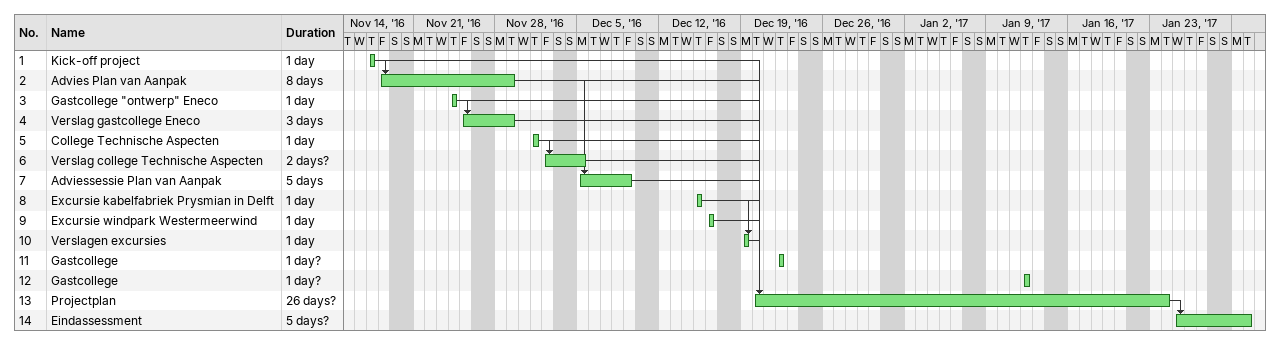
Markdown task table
| ID | Task | Duration | Start | Finish | Predecessors |
|---|---|---|---|---|---|
| 1 | Kick-off project | 1d | 2016-11-17 | 2016-11-17 |  |
| 2 | Advies Plan van Aanpak | 8d | 2016-11-18 | 2016-11-29 | 1 |
| 3 | Gastcollege "ontwerp" Eneco | 1d | 2016-11-24 | 2016-11-24 |  |
| 4 | Verslag gastcollege Eneco | 3d | 2016-11-25 | 2016-11-29 | 3 |
| 5 | College Technische Aspecten | 1d | 2016-12-01 | 2016-12-01 |  |
| 6 | Verslag college Technische Aspecten | 2d? | 2016-12-02 | 2016-12-05 | 5 |
| 7 | Adviessessie Plan van Aanpak | 5d | 2016-12-05 | 2016-12-09 | 2 |
| 8 | Excursie kabelfabriek Prysmian in Delft | 1d | 2016-12-15 | 2016-12-15 |  |
| 9 | Excursie windpark Westermeerwind | 1d | 2016-12-16 | 2016-12-16 |  |
| 10 | Verslagen excursies | 1d | 2016-12-19 | 2016-12-19 | 8, 9 |
| 11 | Gastcollege | 1d? | 2016-12-22 | 2016-12-22 |  |
| 12 | Gastcollege | 1d? | 2017-01-12 | 2017-01-12 |  |
| 13 | Projectplan | 26d? | 2016-12-20 | 2017-01-24 | 1, 2, 3, 4, 5, 6, 7, 8, 9, 10 |
| 14 | Eindassessment | 5d? | 2017-01-25 | 2017-01-31 | 13 |
